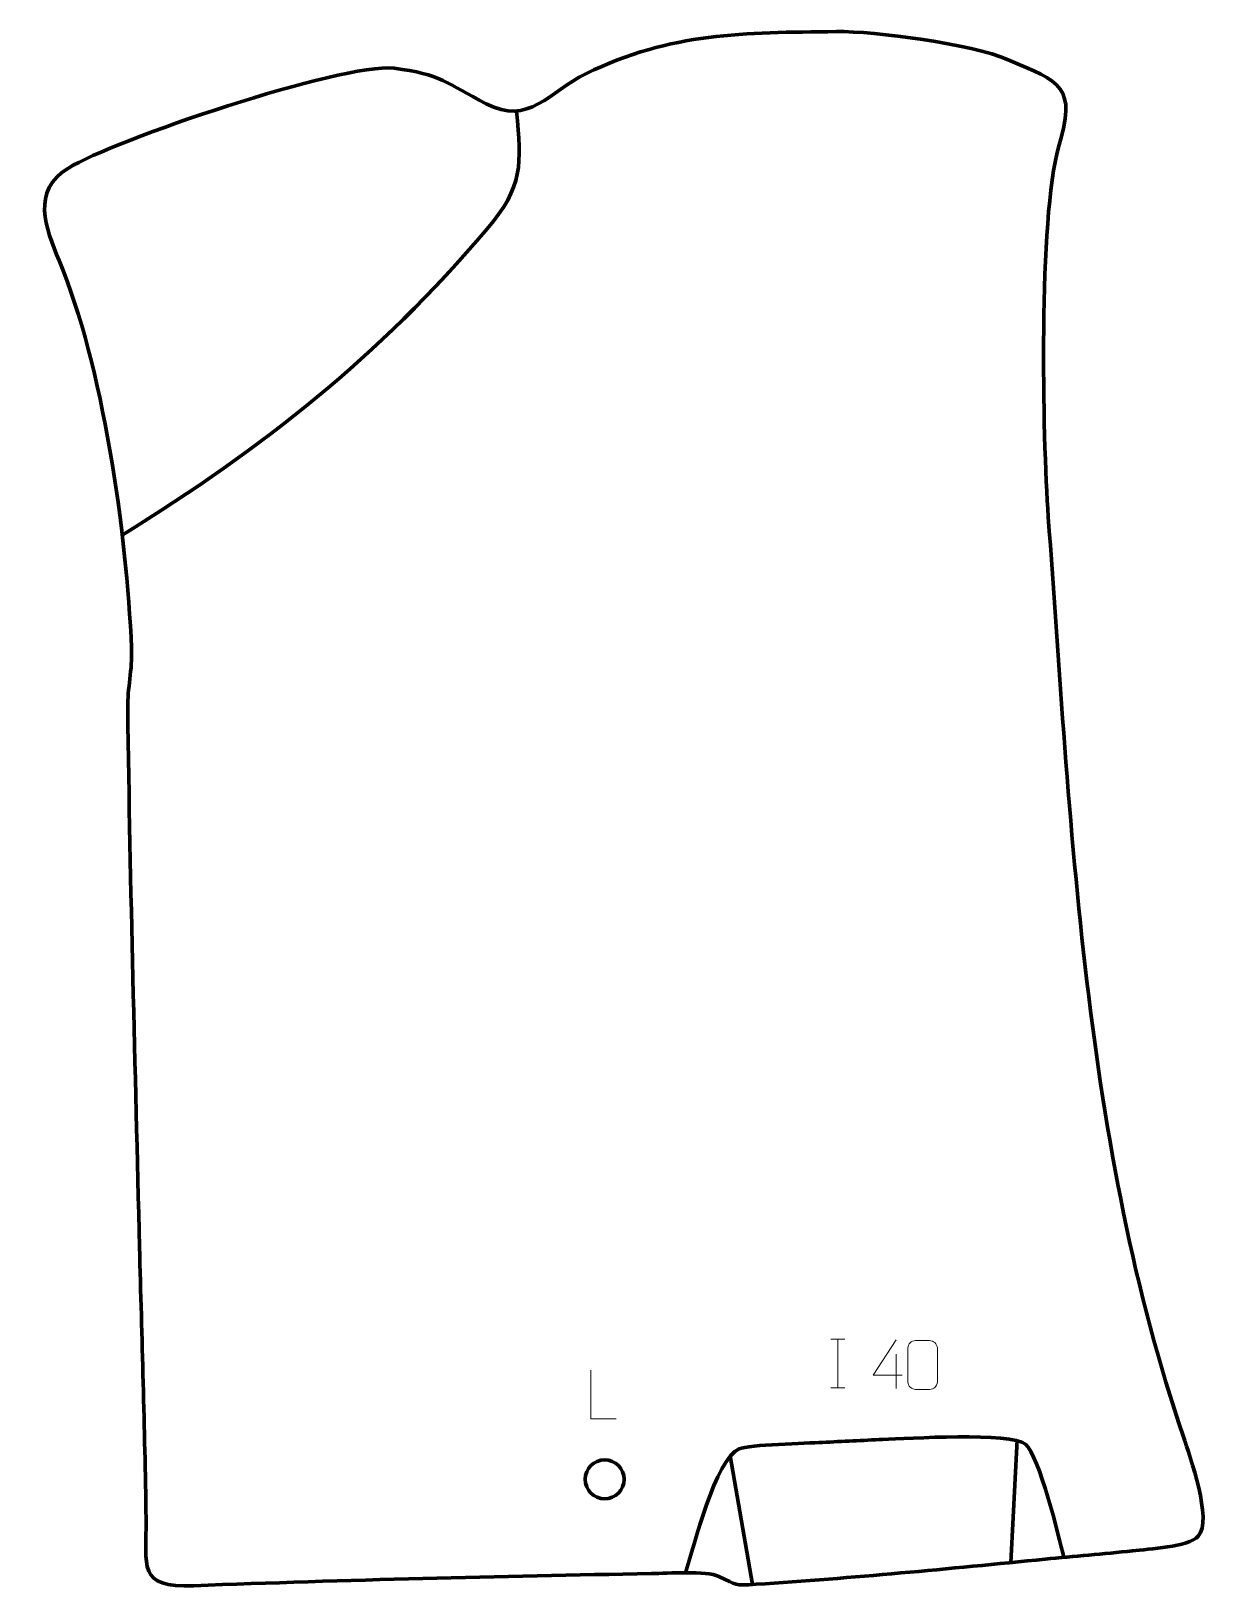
# Model space of a CAD drawing. Header units: millimetres. Extents: x -617 to -11, y 26 to 824.
import ezdxf

# ---------------------------------------------------------------- set-up
doc = ezdxf.new("R2010")
doc.units = ezdxf.units.MM
doc.header["$MEASUREMENT"] = 0
doc.layers.add('layer 2', color=7, linetype='Continuous')
doc.layers.add('layer 3', color=7, linetype='Continuous')

msp = doc.modelspace()

# ---------------------------------------------------------------- linework, layer by layer
at = {"layer": 'layer 2', "color": 142, "lineweight": 158}
for points, knots in [([(-569.8937, 565.1821), (-497.0316, 610.474), (-439.0716, 656.1096), (-382.9415, 722.1613), (-382.9415, 722.1613), (-364.3324, 744.0599), (-365.2416, 754.949), (-367.8709, 782.6531)], [0, 0, 0, 0, 0.33333333, 0.33333333, 0.33333333, 0.33333333, 1, 1, 1, 1]), ([(-281.2259, 33.2865), (-276.7621, 46.6124), (-265.9589, 91.6125), (-253.6914, 96.8163), (-253.6914, 96.8163), (-248.6319, 98.9625), (-219.1516, 99.6599), (-211.0318, 100.0908), (-211.0318, 100.0908), (-200.6889, 100.6397), (-190.3473, 101.1416), (-179.9992, 101.5805), (-179.9992, 101.5805), (-167.6632, 102.1089), (-114.3314, 105.4465), (-106.9589, 99.2029), (-106.9589, 99.2029), (-100.0269, 93.3322), (-89.8951, 51.9374), (-87.307, 41.1554)], [0, 0, 0, 0, 0.16666667, 0.16666667, 0.16666667, 0.16666667, 0.33333333, 0.33333333, 0.33333333, 0.33333333, 0.5, 0.5, 0.5, 0.5, 0.66666667, 0.66666667, 0.66666667, 0.66666667, 1, 1, 1, 1])]:
    msp.add_open_spline(points, degree=3, knots=knots, dxfattribs=at)
for points in [[(-111.2503, 101.3843), (-111.2503, 101.3843), (-114.5197, 38.5029), (-114.5197, 38.5029)], [(-258.2484, 93.2736), (-258.2484, 93.2736), (-246.839, 27.2391), (-246.839, 27.2391)]]:
    msp.add_open_spline(points, degree=3, dxfattribs=at)
at = {"layer": 'layer 3', "color": 142, "lineweight": 200}
msp.add_ellipse((-322.6471, 81.1718), major_axis=(0, 10), ratio=1, dxfattribs=at)
at = {"layer": 'layer 3', "color": 242, "lineweight": 158}
msp.add_open_spline([(-561.0346, 200.1715), (-563.2959, 292.1514), (-565.9056, 384.1748), (-567.109, 476.1694), (-567.109, 476.1694), (-567.2528, 487.1667), (-564.6848, 495.8234), (-565.1466, 507.173), (-565.1466, 507.173), (-567.6777, 567.1717), (-579.7855, 651.8543), (-602.2661, 705.9448), (-602.2661, 705.9448), (-609.2741, 722.807), (-616.6097, 741.562), (-597.5287, 753.372), (-597.5287, 753.372), (-574.837, 767.4168), (-457.8853, 807.315), (-430.6057, 804.5503), (-430.6057, 804.5503), (-406.9636, 801.5683), (-403.2634, 796.7352), (-383.4418, 786.3225), (-383.4418, 786.3225), (-361.7122, 774.9074), (-351.0222, 792.2952), (-332.3372, 801.7422), (-332.3372, 801.7422), (-288.349, 823.0965), (-251.3787, 822.7496), (-203.8988, 823.3188), (-203.8988, 823.3188), (-184.161, 823.5555), (-134.6422, 817.1027), (-115.8888, 808.8373), (-115.8888, 808.8373), (-88.9149, 797.5933), (-80.4544, 795.0166), (-90.0093, 764.1139), (-90.0093, 764.1139), (-100.2414, 727.8755), (-98.2875, 615.1406), (-95.2761, 574.5964), (-95.2761, 574.5964), (-83.8691, 419.3024), (-76.9169, 251.7032), (-25.9907, 102.9492), (-25.9907, 102.9492), (-22.7465, 92.9192), (-10.9202, 60.2457), (-18.3958, 52.0451), (-18.3958, 52.0451), (-23.5106, 46.4341), (-43.9237, 45.4289), (-52.0306, 44.522), (-52.0306, 44.522), (-66.9664, 42.8513), (-81.9726, 41.7397), (-96.9316, 40.2633), (-96.9316, 40.2633), (-146.0808, 35.3051), (-195.7194, 30.5762), (-245.0045, 27.3569), (-245.0045, 27.3569), (-256.8327, 26.5843), (-254.3421, 26.8784), (-264.0573, 31.3413), (-264.0573, 31.3413), (-270.7826, 34.4308), (-290.0798, 32.947), (-298.5981, 32.8246), (-298.5981, 32.8246), (-376.8199, 31.5726), (-455.0349, 29.5658), (-533.2116, 26.6278), (-533.2116, 26.6278), (-562.5347, 25.5258), (-557.3445, 36.371), (-557.6897, 60.9875), (-557.6897, 60.9875), (-558.34, 107.3398), (-559.8947, 153.8105), (-561.0346, 200.1715)], degree=3, knots=[0, 0, 0, 0, 0.04545455, 0.04545455, 0.04545455, 0.04545455, 0.09090909, 0.09090909, 0.09090909, 0.09090909, 0.13636364, 0.13636364, 0.13636364, 0.13636364, 0.18181818, 0.18181818, 0.18181818, 0.18181818, 0.22727273, 0.22727273, 0.22727273, 0.22727273, 0.27272727, 0.27272727, 0.27272727, 0.27272727, 0.31818182, 0.31818182, 0.31818182, 0.31818182, 0.36363636, 0.36363636, 0.36363636, 0.36363636, 0.40909091, 0.40909091, 0.40909091, 0.40909091, 0.45454545, 0.45454545, 0.45454545, 0.45454545, 0.5, 0.5, 0.5, 0.5, 0.54545455, 0.54545455, 0.54545455, 0.54545455, 0.59090909, 0.59090909, 0.59090909, 0.59090909, 0.63636364, 0.63636364, 0.63636364, 0.63636364, 0.68181818, 0.68181818, 0.68181818, 0.68181818, 0.72727273, 0.72727273, 0.72727273, 0.72727273, 0.77272727, 0.77272727, 0.77272727, 0.77272727, 0.81818182, 0.81818182, 0.81818182, 0.81818182, 0.86363636, 0.86363636, 0.86363636, 0.86363636, 0.90909091, 0.90909091, 0.90909091, 0.90909091, 1, 1, 1, 1], dxfattribs=at)
at = {"layer": 'layer 3', "color": 250, "lineweight": 9}
for points in [[(-206.7733, 153.0161), (-206.7733, 153.0161), (-199.6052, 153.0161), (-199.6052, 153.0161)], [(-203.1893, 153.0161), (-203.1893, 153.0161), (-203.1893, 128.0626), (-203.1893, 128.0626)], [(-173.1572, 145.3724), (-173.1572, 145.3724), (-173.1572, 127.7077), (-173.1572, 127.7077)], [(-206.7733, 128.0626), (-206.7733, 128.0626), (-199.6052, 128.0626), (-199.6052, 128.0626)]]:
    msp.add_open_spline(points, degree=3, dxfattribs=at)
for points, knots in [([(-170.2131, 134.6113), (-170.2131, 134.6113), (-185.0348, 134.6113), (-185.0348, 134.6113), (-185.0348, 134.6113), (-185.0348, 134.6113), (-173.1572, 152.6818), (-173.1572, 152.6818)], [0, 0, 0, 0, 0.33333333, 0.33333333, 0.33333333, 0.33333333, 1, 1, 1, 1]), ([(-163.2645, 152.2707), (-160.8984, 152.2707), (-158.5319, 152.2707), (-156.1654, 152.2707), (-156.1654, 152.2707), (-154.1849, 152.3063), (-152.1589, 150.812), (-152.1318, 148.3699), (-152.1318, 148.3699), (-152.1322, 142.6125), (-152.1322, 136.8547), (-152.1318, 131.0965), (-152.1318, 131.0965), (-152.2739, 128.7689), (-153.9803, 127.2866), (-156.1654, 127.2758), (-156.1654, 127.2758), (-158.5378, 127.2762), (-160.9102, 127.2762), (-163.2822, 127.2758), (-163.2822, 127.2758), (-165.2407, 127.1702), (-167.2471, 129.0581), (-167.2357, 131.0791), (-167.2357, 131.0791), (-167.2353, 136.8597), (-167.2353, 142.64), (-167.2357, 148.4198), (-167.2357, 148.4198), (-167.2314, 150.5618), (-165.4543, 152.2843), (-163.2645, 152.2707)], [0, 0, 0, 0, 0.11111111, 0.11111111, 0.11111111, 0.11111111, 0.22222222, 0.22222222, 0.22222222, 0.22222222, 0.33333333, 0.33333333, 0.33333333, 0.33333333, 0.44444444, 0.44444444, 0.44444444, 0.44444444, 0.55555556, 0.55555556, 0.55555556, 0.55555556, 0.66666667, 0.66666667, 0.66666667, 0.66666667, 0.77777778, 0.77777778, 0.77777778, 0.77777778, 1, 1, 1, 1]), ([(-316.8361, 112.2432), (-316.8361, 112.2432), (-329.7852, 112.2432), (-329.7852, 112.2432), (-329.7852, 112.2432), (-329.7852, 112.2432), (-329.7852, 137.1968), (-329.7852, 137.1968)], [0, 0, 0, 0, 0.33333333, 0.33333333, 0.33333333, 0.33333333, 1, 1, 1, 1])]:
    msp.add_open_spline(points, degree=3, knots=knots, dxfattribs=at)

doc.saveas('drawing.dxf')
